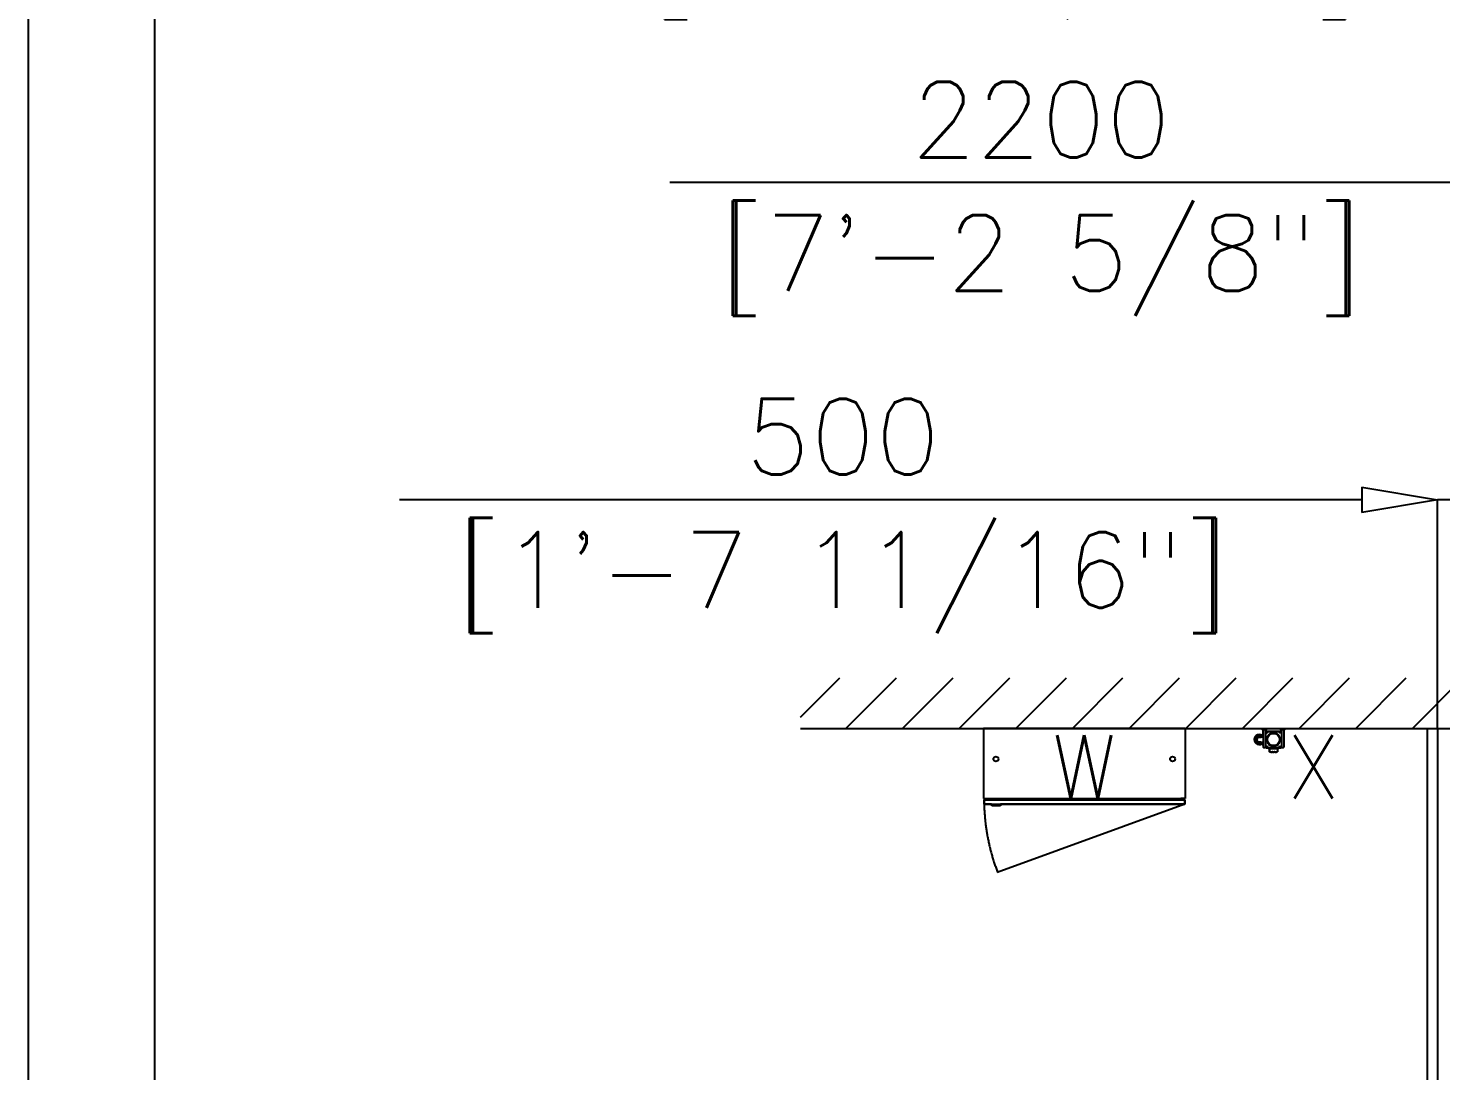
# Model space of a CAD drawing. Header units: inches. Extents: x 16559 to 58559, y 6500 to 36200.
# Drawn here: x 16559 to 22158, y 23827 to 27959 of the extents above; entities that cross this region are included whole.
import ezdxf

# ---------------------------------------------------------------- set-up
doc = ezdxf.new("R2010")
doc.units = ezdxf.units.IN
doc.header["$LTSCALE"] = 300
doc.linetypes.add('CENTRO', pattern=[2, 1.25, -0.25, 0.25, -0.25])
for name, color, linetype in [('ASSI', 254, 'CENTRO'), ('CAPANNONE', 4, 'Continuous'), ('CARTIGLIO', 7, 'Continuous'), ('MACCHINA', 40, 'Continuous'), ('PROTEZIONI', 40, 'Continuous'), ('QUOTE', 7, 'Continuous'), ('TESTI', 3, 'Continuous')]:
    doc.layers.add(name, color=color, linetype=linetype)
doc.styles.get("Standard").update_dxf_attribs({"font": 'romans.shx'})
doc.dimstyles.new('sc1a100_pollici', dxfattribs={"dimscale": 100, "dimtxt": 3, "dimasz": 3, "dimexe": 0, "dimexo": 0, "dimgap": 1, "dimtad": 1, "dimzin": 12, "dimdsep": 46, "dimtxsty": 'Standard', "dimblk": 'CLOSEDBLANK', "dimcen": 1, "dimclrd": 253, "dimclre": 253, "dimclrt": 2, "dimadec": 0, "dimazin": 3, "dimtfac": 1, "dimtmove": 0, "dimatfit": 1, "dimldrblk": 'CLOSEDBLANK', "dimfxl": 1, "dimtolj": 1, "dimtzin": 0, "dimarcsym": 0})

# ---------------------------------------------------------------- blocks, each defined once
blk = doc.blocks.new('_ClosedBlank')
at = {"color": 0, "linetype": 'ByBlock', "lineweight": -2}
for p, q in [((-1, 0.167), (0, 0)), ((-1, 0.167), (-1, -0.167)), ((0, 0), (-1, -0.167))]:
    blk.add_line(p, q, dxfattribs=at)
blk = doc.blocks.new('*D26')
at = {"layer": 'Defpoints', "color": 0, "transparency": 16777216}
for p in [(23744.6, 28524.2), (23744.6, 24746.8), (22644.6, 24007.2)]:
    blk.add_point(p, dxfattribs=at)
at = {"layer": 'QUOTE', "color": 253, "lineweight": -2, "transparency": 16777216}
for p, q in [((22344.6, 28524.2), (18816, 28524.2)), ((22644.6, 24007.2), (22644.6, 28524.2)), ((23744.6, 28524.2), (22644.6, 28524.2)), ((23744.6, 24746.8), (23744.6, 28524.2)), ((24044.6, 28524.2), (24344.6, 28524.2))]:
    blk.add_line(p, q, dxfattribs=at)
at = {"layer": 'QUOTE', "color": 253, "lineweight": -2, "transparency": 16777216, "xscale": 300, "yscale": 300, "zscale": 300}
blk.add_blockref('_ClosedBlank', (22644.6, 28524.2), dxfattribs=at)
at = {"layer": 'QUOTE', "color": 253, "lineweight": -2, "transparency": 16777216, "xscale": 300, "yscale": 300, "zscale": 300, "rotation": 180}
blk.add_blockref('_ClosedBlank', (23744.6, 28524.2), dxfattribs=at)
at = {"layer": 'QUOTE', "color": 2, "transparency": 16777216, "char_height": 300, "attachment_point": 5}
for s, insert in [('\\A1;1100', (20430.3, 28774.2)), ('\\A1;[3\'-7 5/16"]', (20430.3, 28195.6))]:
    blk.add_mtext(s, dxfattribs=dict(at, insert=insert))
blk = doc.blocks.new('*D34')
at = {"layer": 'Defpoints', "color": 0, "transparency": 16777216}
for p in [(22644.6, 27347.5), (22644.6, 24007.2), (24844.6, 24003.2)]:
    blk.add_point(p, dxfattribs=at)
at = {"layer": 'QUOTE', "color": 253, "lineweight": -2, "transparency": 16777216}
for p, q in [((22344.6, 27347.5), (19101.7, 27347.5)), ((22644.6, 24007.2), (22644.6, 27347.5)), ((24844.6, 27347.5), (22644.6, 27347.5)), ((24844.6, 24003.2), (24844.6, 27347.5)), ((25144.6, 27347.5), (25444.6, 27347.5))]:
    blk.add_line(p, q, dxfattribs=at)
at = {"layer": 'QUOTE', "color": 253, "lineweight": -2, "transparency": 16777216, "xscale": 300, "yscale": 300, "zscale": 300}
blk.add_blockref('_ClosedBlank', (22644.6, 27347.5), dxfattribs=at)
at = {"layer": 'QUOTE', "color": 253, "lineweight": -2, "transparency": 16777216, "xscale": 300, "yscale": 300, "zscale": 300, "rotation": 180}
blk.add_blockref('_ClosedBlank', (24844.6, 27347.5), dxfattribs=at)
at = {"layer": 'QUOTE', "color": 2, "transparency": 16777216, "char_height": 300, "attachment_point": 5}
for s, insert in [('\\A1;2200', (20573.1, 27597.5)), ('\\A1;[7\'-2 5/8"]', (20573.1, 27018.9))]:
    blk.add_mtext(s, dxfattribs=dict(at, insert=insert))
blk = doc.blocks.new('*D41')
at = {"layer": 'Defpoints', "color": 0, "transparency": 16777216}
for p in [(22644.6, 26090.5), (22644.6, 25616.1), (22144.6, 25184.2)]:
    blk.add_point(p, dxfattribs=at)
at = {"layer": 'QUOTE', "color": 253, "lineweight": -2, "transparency": 16777216}
for p, q in [((21844.6, 26090.5), (18030.3, 26090.5)), ((22144.6, 25184.2), (22144.6, 26090.5)), ((22644.6, 26090.5), (22144.6, 26090.5)), ((22644.6, 25616.1), (22644.6, 26090.5)), ((22944.6, 26090.5), (23244.6, 26090.5))]:
    blk.add_line(p, q, dxfattribs=at)
at = {"layer": 'QUOTE', "color": 253, "lineweight": -2, "transparency": 16777216, "xscale": 300, "yscale": 300, "zscale": 300}
blk.add_blockref('_ClosedBlank', (22144.6, 26090.5), dxfattribs=at)
at = {"layer": 'QUOTE', "color": 253, "lineweight": -2, "transparency": 16777216, "xscale": 300, "yscale": 300, "zscale": 300, "rotation": 180}
blk.add_blockref('_ClosedBlank', (22644.6, 26090.5), dxfattribs=at)
at = {"layer": 'QUOTE', "color": 2, "transparency": 16777216, "char_height": 300, "attachment_point": 5}
for s, insert in [('\\A1;500', (19787.4, 26340.5)), ('\\A1;[1\'-7 11/16"]', (19787.4, 25762))]:
    blk.add_mtext(s, dxfattribs=dict(at, insert=insert))

msp = doc.modelspace()

# ---------------------------------------------------------------- hatches: boundary and pattern name
at = {"layer": 'CAPANNONE'}
h = msp.add_hatch(dxfattribs=at)
h.set_pattern_fill('ANSI31', color=8, scale=50)
h.set_pattern_definition([(45, (2000, 200), (-112.2532, 112.2532), [])])
h.paths.add_polyline_path([(38376.963, 25384.213), (19620.351, 25384.213), (19620.351, 25184.213), (38376.963, 25184.213)])

# ---------------------------------------------------------------- linework, layer by layer
at = {"layer": 'ASSI'}
msp.add_arc((21142.715, 24900.491), 795.182, 181.225006, 201.151119, dxfattribs=at)
at = {"layer": 'CAPANNONE', "color": 1}
msp.add_line((19620.351, 25184.213), (38376.963, 25184.213), dxfattribs=at)
at = {"layer": 'CARTIGLIO', "color": 3, "linetype": 'Continuous'}
msp.add_line((16559.051, 36199.623), (16559.051, 6499.623), dxfattribs=at)
at = {"layer": 'CARTIGLIO', "color": 2, "linetype": 'Continuous'}
msp.add_line((17059.051, 35699.623), (17059.051, 6999.623), dxfattribs=at)
at = {"layer": 'MACCHINA', "color": 30}
for p, q in [((21144.563, 25184.213), (20344.563, 25184.213)), ((20344.563, 25184.213), (20344.563, 24906.713)), ((21144.563, 25184.213), (21144.563, 24906.713)), ((21433.063, 25147.647), (21433.063, 25148.713)), ((21434.063, 25149.713), (21435.063, 25149.713)), ((21435.063, 25149.713), (21444.063, 25149.713)), ((21445.063, 25148.315), (21445.063, 25148.713)), ((21453.063, 25149.463), (21445.142, 25149.463)), ((21449.213, 25184.213), (21449.213, 25180.213)), ((21449.213, 25184.213), (21449.769, 25184.213)), ((21449.213, 25180.213), (21449.213, 25184.213)), ((21449.213, 25184.213), (21449.769, 25184.213)), ((21449.769, 25184.213), (21466.658, 25184.213)), ((21449.769, 25184.213), (21466.658, 25184.213)), ((21450.213, 25179.213), (21453.363, 25179.213)), ((21453.363, 25150.342), (21453.063, 25150.363)), ((21453.063, 25150.363), (21453.063, 25129.063)), ((21453.363, 25152.593), (21453.363, 25179.213)), ((21453.363, 25171.213), (21453.363, 25115.775)), ((21463.063, 25179.213), (21466.213, 25179.213)), ((21463.063, 25179.213), (21463.063, 25167.213)), ((21463.063, 25171.213), (21463.063, 25115.775)), ((21466.658, 25184.213), (21467.213, 25184.213)), ((21466.658, 25184.213), (21467.213, 25184.213)), ((21467.213, 25184.213), (21467.213, 25180.213)), ((21467.213, 25184.213), (21467.213, 25180.213)), ((21481.063, 25172.213), (21468.063, 25172.213)), ((21468.063, 25172.213), (21481.063, 25172.213)), ((21468.703, 25166.999), (21468.747, 25167.145)), ((21469.563, 25148.502), (21469.563, 25139.713)), ((21469.563, 25139.713), (21469.563, 25130.923)), ((21476.886, 25157.39), (21470.671, 25151.175)), ((21483.101, 25163.605), (21476.886, 25157.39)), ((21508.063, 25172.213), (21481.063, 25172.213)), ((21481.063, 25172.213), (21508.063, 25172.213)), ((21494.563, 25164.713), (21485.774, 25164.713)), ((21503.353, 25164.713), (21494.563, 25164.713)), ((21512.241, 25157.39), (21506.026, 25163.605)), ((21521.063, 25172.213), (21508.063, 25172.213)), ((21508.063, 25172.213), (21521.063, 25172.213)), ((21518.456, 25151.175), (21512.241, 25157.39)), ((21519.563, 25139.713), (21519.563, 25148.502)), ((21519.563, 25130.923), (21519.563, 25139.713)), ((21520.38, 25167.145), (21520.424, 25166.999)), ((21521.913, 25184.213), (21521.913, 25180.213)), ((21521.913, 25184.213), (21522.469, 25184.213)), ((21521.913, 25180.213), (21521.913, 25184.213)), ((21521.913, 25184.213), (21522.469, 25184.213)), ((21522.469, 25184.213), (21539.358, 25184.213)), ((21522.469, 25184.213), (21539.358, 25184.213)), ((21522.913, 25179.213), (21526.063, 25179.213)), ((21526.063, 25167.213), (21526.063, 25179.213)), ((21526.063, 25171.213), (21526.063, 25115.775)), ((21535.763, 25179.213), (21538.913, 25179.213)), ((21535.763, 25179.213), (21535.763, 25115.775)), ((21535.763, 25171.213), (21535.763, 25115.775)), ((21539.358, 25184.213), (21539.913, 25184.213)), ((21539.358, 25184.213), (21539.913, 25184.213)), ((21539.913, 25184.213), (21539.913, 25180.213)), ((21539.913, 25184.213), (21539.913, 25180.213)), ((21433.063, 25130.713), (21433.063, 25131.778)), ((21435.063, 25129.713), (21434.063, 25129.713)), ((21444.063, 25129.713), (21435.063, 25129.713)), ((21445.063, 25130.713), (21445.063, 25131.11)), ((21445.142, 25129.963), (21453.063, 25129.963)), ((21447.258, 25127.847), (21448.122, 25129.963)), ((21453.063, 25129.063), (21453.363, 25129.084)), ((21453.363, 25115.775), (21453.363, 25126.832)), ((21454.423, 25109.437), (21454.726, 25108.513)), ((21454.516, 25109.453), (21454.516, 25109.446)), ((21454.992, 25108.213), (21461.434, 25108.213)), ((21461.701, 25108.513), (21462.003, 25109.437)), ((21461.91, 25109.446), (21461.91, 25109.453)), ((21463.063, 25116.1), (21463.063, 25116.157)), ((21468.063, 25111.018), (21470.168, 25111.018)), ((21468.063, 25111.018), (21480.634, 25105.239)), ((21468.063, 25107.213), (21479.272, 25103.821)), ((21479.313, 25103.809), (21468.064, 25107.213)), ((21468.747, 25112.28), (21468.703, 25112.426)), ((21470.671, 25128.25), (21476.886, 25122.035)), ((21476.471, 25107.786), (21481.957, 25104.972)), ((21476.886, 25122.035), (21483.101, 25115.82)), ((21479.313, 25105.16), (21479.313, 25091.713)), ((21479.313, 25091.713), (21479.313, 25103.809)), ((21480.913, 25105.111), (21480.313, 25105.195)), ((21480.313, 25090.713), (21508.813, 25090.713)), ((21483.063, 25090.713), (21480.313, 25090.713)), ((21481.413, 25105.043), (21480.913, 25105.111)), ((21481.063, 25107.213), (21508.063, 25107.213)), ((21481.957, 25104.972), (21481.413, 25105.043)), ((21483.063, 25090.713), (21483.063, 25089.913)), ((21483.063, 25089.913), (21483.063, 25090.713)), ((21483.563, 25089.913), (21488.563, 25089.913)), ((21488.563, 25089.913), (21483.563, 25089.913)), ((21485.774, 25114.713), (21494.563, 25114.713)), ((21489.063, 25089.913), (21489.063, 25090.713)), ((21491.563, 25090.713), (21489.063, 25090.713)), ((21489.063, 25090.713), (21489.063, 25089.913)), ((21491.563, 25090.713), (21491.563, 25089.913)), ((21491.563, 25089.913), (21491.563, 25090.713)), ((21492.063, 25089.913), (21497.063, 25089.913)), ((21497.063, 25089.913), (21492.063, 25089.913)), ((21494.563, 25114.713), (21503.353, 25114.713)), ((21497.563, 25089.913), (21497.563, 25090.713)), ((21500.063, 25090.713), (21497.563, 25090.713)), ((21497.563, 25090.713), (21497.563, 25089.913)), ((21500.063, 25090.713), (21500.063, 25089.913)), ((21500.063, 25089.913), (21500.063, 25090.713)), ((21500.563, 25089.913), (21505.563, 25089.913)), ((21505.563, 25089.913), (21500.563, 25089.913)), ((21506.026, 25115.82), (21512.241, 25122.035)), ((21506.063, 25089.913), (21506.063, 25090.713)), ((21508.813, 25090.713), (21506.063, 25090.713)), ((21506.063, 25090.713), (21506.063, 25089.913)), ((21507.169, 25104.972), (21512.656, 25107.786)), ((21507.169, 25104.972), (21507.713, 25105.043)), ((21507.713, 25105.043), (21508.213, 25105.111)), ((21521.063, 25111.018), (21508.213, 25105.111)), ((21508.213, 25105.111), (21508.813, 25105.195)), ((21521.062, 25107.213), (21509.813, 25103.809)), ((21509.813, 25105.16), (21509.813, 25091.713)), ((21509.813, 25103.809), (21509.813, 25091.713)), ((21509.855, 25103.821), (21521.142, 25107.237)), ((21512.241, 25122.035), (21518.456, 25128.25)), ((21518.958, 25111.018), (21521.063, 25111.018)), ((21520.424, 25112.426), (21520.38, 25112.28)), ((21526.063, 25116.157), (21526.063, 25116.1)), ((21527.124, 25109.435), (21527.426, 25108.513)), ((21527.216, 25109.453), (21527.216, 25109.446)), ((21527.692, 25108.213), (21534.134, 25108.213)), ((21534.401, 25108.513), (21534.703, 25109.437)), ((21534.61, 25109.446), (21534.61, 25109.453)), ((20344.563, 24906.713), (21144.563, 24906.713)), ((20347.715, 24900.491), (20347.715, 24883.491)), ((21142.715, 24900.491), (20347.715, 24900.491)), ((20347.715, 24900.491), (21124.063, 24900.491)), ((20347.715, 24883.491), (20347.715, 24900.491)), ((20347.715, 24883.491), (21142.715, 24883.491)), ((20377.336, 24883.491), (20347.715, 24883.491)), ((20365.063, 24906.713), (20365.063, 24900.491)), ((20378.553, 24876.591), (20377.336, 24883.491)), ((20377.565, 24882.191), (20377.565, 24883.491)), ((20378.346, 24877.76), (20377.565, 24882.191)), ((20377.753, 24881.125), (20378.372, 24881.866)), ((20378.372, 24881.866), (20378.372, 24883.491)), ((20378.372, 24881.866), (20378.872, 24881.935)), ((20411.878, 24876.591), (20378.553, 24876.591)), ((20411.878, 24876.591), (20378.553, 24876.591)), ((20378.872, 24881.935), (20378.872, 24883.491)), ((20379.622, 24883.364), (20378.872, 24882.465)), ((20378.872, 24882.465), (20378.872, 24881.935)), ((20378.872, 24881.935), (20379.622, 24881.185)), ((20378.872, 24881.935), (20379.622, 24881.185)), ((20379.622, 24881.185), (20379.622, 24883.491)), ((20379.622, 24881.185), (20379.622, 24883.364)), ((21142.715, 24883.491), (20399.783, 24613.085)), ((20410.808, 24881.185), (20410.808, 24883.491)), ((20410.808, 24881.185), (20411.559, 24881.935)), ((20411.559, 24881.935), (20411.559, 24883.491)), ((20411.559, 24881.935), (20412.059, 24881.866)), ((20413.095, 24883.491), (20411.878, 24876.591)), ((20412.059, 24881.866), (20412.059, 24883.491)), ((20412.865, 24883.241), (20412.059, 24882.435)), ((20412.059, 24882.435), (20412.059, 24881.866)), ((20412.059, 24881.866), (20412.677, 24881.125)), ((20412.059, 24881.866), (20412.865, 24880.899)), ((20412.677, 24881.125), (20412.084, 24877.76)), ((20412.865, 24882.191), (20412.677, 24881.125)), ((20412.865, 24882.191), (20412.865, 24883.491)), ((20412.865, 24880.899), (20412.865, 24883.241)), ((21142.715, 24883.491), (20413.095, 24883.491)), ((21124.063, 24906.713), (21124.063, 24900.491)), ((21124.063, 24906.463), (21128.063, 24906.463)), ((21124.063, 24904.963), (21125.563, 24904.963)), ((21124.063, 24900.491), (21124.063, 24904.963)), ((21128.063, 24904.963), (21125.563, 24904.963)), ((21125.563, 24904.963), (21125.563, 24900.491)), ((21125.563, 24904.963), (21125.563, 24900.491)), ((21125.563, 24900.491), (21142.715, 24900.491)), ((21144.563, 24906.713), (21127.463, 24906.713)), ((21127.463, 24906.713), (21127.463, 24906.463)), ((21127.463, 24906.463), (21128.063, 24906.463)), ((21127.463, 24904.963), (21127.463, 24900.491)), ((21128.063, 24906.463), (21144.563, 24906.713)), ((21128.063, 24906.463), (21128.063, 24904.963)), ((21142.715, 24883.491), (21142.715, 24900.491)), ((21142.715, 24900.491), (21142.715, 24883.491))]:
    msp.add_line(p, q, dxfattribs=at)
for centre, radius in [((21494.563, 25139.713), 24), ((20394.563, 25062.713), 10), ((21094.563, 25062.713), 10)]:
    msp.add_circle(centre, radius, dxfattribs=at)
for centre, radius, start, end in [((21438.063, 25139.713), 20, 40.093008, 247.770309), ((21438.063, 25139.713), 20, 40.093008, 247.770309), ((21438.063, 25139.713), 19.272, 37.44895, 247.770309), ((21438.063, 25139.713), 13, 157.770309, 217.770309), ((21438.063, 25139.713), 12.75, 90, 310.119167), ((21438.063, 25139.713), 13, 97.770309, 157.770309), ((21438.063, 25139.713), 9.75, 121.507695, 238.492305), ((21432.863, 25148.196), 0.2, 301.507695, 0), ((21434.063, 25148.713), 1, 90, 180), ((21438.063, 25139.713), 13, 48.590378, 97.770309), ((21438.063, 25139.713), 12.75, 49.880833, 90), ((21444.063, 25148.713), 1, 0, 90), ((21444.402, 25148.713), 1, 51.214763, 90.026622), ((21445.232, 25148.933), 0.19, 192.244011, 273.399709), ((21450.213, 25180.213), 1, 180, 270), ((21450.213, 25180.213), 1, 180, 270), ((21468.063, 25167.213), 5, 90, 180), ((21468.063, 25167.213), 5, 90, 180), ((21466.213, 25180.213), 1, 270, 0), ((21466.213, 25180.213), 1, 270, 0), ((21494.563, 25139.713), 26.5, 160.629962, 199.370038), ((21481.063, 25154.713), 17.5, 90, 134.731942), ((21494.563, 25139.713), 25, 135, 180), ((21494.563, 25139.713), 26.5, 154.370038, 160.629962), ((21494.563, 25139.713), 25, 180, 225), ((21494.563, 25139.713), 26.5, 115.629962, 154.370038), ((21494.563, 25139.713), 25, 90, 135), ((21494.563, 25139.713), 26.5, 109.370038, 115.629962), ((21494.563, 25139.713), 26.5, 70.629962, 109.370038), ((21494.563, 25139.713), 25, 45, 90), ((21494.563, 25139.713), 26.5, 64.370038, 70.629962), ((21494.563, 25139.713), 26.5, 25.629962, 64.370038), ((21508.063, 25154.713), 17.5, 45.268058, 90), ((21494.563, 25139.713), 25, 0, 45), ((21494.563, 25139.713), 25, 315, 0), ((21494.563, 25139.713), 26.5, 19.370038, 25.629962), ((21494.563, 25139.713), 26.5, 340.629962, 19.370038), ((21521.063, 25167.213), 5, 0, 90), ((21521.063, 25167.213), 5, 0, 90), ((21522.913, 25180.213), 1, 180, 270), ((21522.913, 25180.213), 1, 180, 270), ((21538.913, 25180.213), 1, 270, 0), ((21538.913, 25180.213), 1, 270, 0), ((21438.063, 25139.713), 13, 217.770309, 277.770309), ((21438.063, 25139.713), 20, 247.770309, 319.906992), ((21438.063, 25139.713), 20, 247.770309, 319.906992), ((21438.063, 25139.713), 19.272, 247.770309, 322.55105), ((21432.863, 25131.229), 0.2, 0, 58.492305), ((21434.063, 25130.713), 1, 180, 270), ((21438.063, 25139.713), 13, 277.770309, 311.409622), ((21444.063, 25130.713), 1, 270, 0), ((21444.402, 25130.712), 1, 269.973378, 308.808064), ((21468.063, 25112.213), 5, 180, 270.018894), ((21468.063, 25112.213), 5, 180, 270.010002), ((21481.063, 25124.713), 17.5, 225.268058, 270), ((21494.563, 25139.713), 26.5, 199.370038, 205.629962), ((21494.563, 25139.713), 26.5, 205.629962, 244.370038), ((21494.563, 25139.713), 25, 225, 270), ((21494.563, 25139.713), 26.5, 244.370038, 250.629962), ((21494.563, 25139.713), 26.5, 250.629962, 289.370038), ((21494.563, 25139.713), 25, 270, 315), ((21494.563, 25139.713), 26.5, 289.370038, 295.629962), ((21494.563, 25139.713), 26.5, 295.629962, 334.370038), ((21508.063, 25124.713), 17.5, 270, 314.731942), ((21494.563, 25139.713), 26.5, 334.370038, 340.629962), ((21521.063, 25112.213), 5, 269.879247, 0), ((21521.063, 25112.213), 5, 269.990033, 0)]:
    msp.add_arc(centre, radius, start, end, dxfattribs=at)
for points, knots in [([(21426.03, 25144.631), (21425.803, 25144.077), (21425.212, 25142.63), (21424.257, 25140.295), (21423.547, 25138.557), (21423.19, 25137.683)], [0, 0, 0, 0, 0.23546319, 0.61559354, 1, 1, 1, 1]), ([(21423.19, 25137.683), (21423.937, 25136.719), (21425.444, 25134.775), (21427.001, 25132.764), (21427.787, 25131.75)], [0, 0, 0, 0, 0.49545796, 1, 1, 1, 1]), ([(21428.869, 25151.578), (21428.669, 25151.09), (21428.109, 25149.718), (21427.163, 25147.403), (21426.409, 25145.559), (21426.03, 25144.631)], [0, 0, 0, 0, 0.21559658, 0.60523058, 1, 1, 1, 1]), ([(21436.306, 25152.593), (21436.129, 25152.569), (21434.794, 25152.387), (21432.278, 25152.044), (21430.012, 25151.734), (21428.869, 25151.578)], [0, 0, 0, 0, 0.07010053, 0.53078985, 1, 1, 1, 1]), ([(21443.742, 25153.608), (21442.535, 25153.443), (21440.097, 25153.111), (21437.577, 25152.767), (21436.306, 25152.593)], [0, 0, 0, 0, 0.49545796, 1, 1, 1, 1]), ([(21446.954, 25149.463), (21446.593, 25149.929), (21445.503, 25151.336), (21444.448, 25152.698), (21443.742, 25153.608)], [0, 0, 0, 0, 0.33156199, 1, 1, 1, 1]), ([(21444.063, 25149.713), (21444.067, 25149.713), (21444.08, 25149.713), (21444.293, 25149.713), (21444.28, 25149.713), (21444.273, 25149.713)], [0, 0, 0, 0, 0.14193298, 0.47186766, 1, 1, 1, 1]), ([(21445.047, 25148.893), (21445.03, 25149.081), (21444.999, 25149.445), (21445.007, 25149.46), (21445.011, 25149.467)], [0, 0, 0, 0, 0.51803026, 1, 1, 1, 1]), ([(21445.092, 25148.196), (21445.079, 25148.228), (21445.064, 25148.267), (21445.063, 25148.308), (21445.063, 25148.315)], [0, 0, 0, 0, 0.82822327, 1, 1, 1, 1]), ([(21445.092, 25148.196), (21445.107, 25148.172), (21445.141, 25148.116), (21445.202, 25148.062), (21445.246, 25148.034), (21445.263, 25148.025), (21445.263, 25148.025)], [0, 0, 0, 0, 0.31497946, 0.72873402, 0.98939272, 1, 1, 1, 1]), ([(21445.142, 25149.415), (21445.141, 25149.425), (21445.139, 25149.437), (21445.163, 25149.268), (21445.205, 25148.994), (21445.244, 25148.744)], [0, 0, 0, 0, 0.31148348, 0.3699207, 1, 1, 1, 1]), ([(21450.658, 25179.213), (21451.059, 25179.213), (21451.877, 25179.213), (21453.738, 25179.213), (21455.9, 25179.213), (21458.213, 25179.213), (21460.526, 25179.213), (21462.689, 25179.213), (21464.549, 25179.213), (21465.368, 25179.213), (21465.769, 25179.213)], [0, 0, 0, 0, 0.12262897, 0.25, 0.37737103, 0.5, 0.62262897, 0.75, 0.87737103, 1, 1, 1, 1]), ([(21453.363, 25179.213), (21453.363, 25178.745), (21453.363, 25177.794), (21453.363, 25175.815), (21453.363, 25173.579), (21453.363, 25171.993), (21453.363, 25171.213)], [0, 0, 0, 0, 0.24604332, 0.5, 0.75395668, 1, 1, 1, 1]), ([(21463.063, 25179.213), (21463.063, 25178.745), (21463.063, 25177.794), (21463.063, 25175.815), (21463.063, 25173.579), (21463.063, 25171.993), (21463.063, 25171.213)], [0, 0, 0, 0, 0.24604332, 0.5, 0.75395668, 1, 1, 1, 1]), ([(21468.703, 25166.999), (21468.736, 25166.922), (21468.803, 25166.76), (21469.004, 25166.283), (21469.254, 25165.701), (21469.44, 25165.281), (21469.533, 25165.071)], [0, 0, 0, 0, 0.23846392, 0.49862824, 0.74915416, 1, 1, 1, 1]), ([(21519.594, 25165.071), (21519.687, 25165.281), (21519.872, 25165.701), (21520.123, 25166.283), (21520.323, 25166.76), (21520.391, 25166.922), (21520.424, 25166.999)], [0, 0, 0, 0, 0.25084587, 0.50137181, 0.76154309, 1, 1, 1, 1]), ([(21523.358, 25179.213), (21523.759, 25179.213), (21524.577, 25179.213), (21526.438, 25179.213), (21528.6, 25179.213), (21530.913, 25179.213), (21533.226, 25179.213), (21535.389, 25179.213), (21537.249, 25179.213), (21538.068, 25179.213), (21538.469, 25179.213)], [0, 0, 0, 0, 0.12262897, 0.25, 0.37737103, 0.5, 0.62262897, 0.75, 0.87737103, 1, 1, 1, 1]), ([(21526.063, 25179.213), (21526.063, 25178.745), (21526.063, 25177.794), (21526.063, 25175.815), (21526.063, 25173.579), (21526.063, 25171.993), (21526.063, 25171.213)], [0, 0, 0, 0, 0.24604332, 0.5, 0.75395668, 1, 1, 1, 1]), ([(21535.763, 25179.213), (21535.763, 25178.745), (21535.763, 25177.794), (21535.763, 25175.815), (21535.763, 25173.579), (21535.763, 25171.993), (21535.763, 25171.213)], [0, 0, 0, 0, 0.24604332, 0.5, 0.75395668, 1, 1, 1, 1]), ([(21427.787, 25131.75), (21427.896, 25131.609), (21428.721, 25130.544), (21430.277, 25128.536), (21431.678, 25126.729), (21432.384, 25125.817)], [0, 0, 0, 0, 0.070100527, 0.530789851, 1, 1, 1, 1]), ([(21432.384, 25125.817), (21433.592, 25125.982), (21436.03, 25126.315), (21438.55, 25126.658), (21439.821, 25126.832)], [0, 0, 0, 0, 0.49545796, 1, 1, 1, 1]), ([(21439.821, 25126.832), (21439.997, 25126.856), (21441.332, 25127.038), (21443.849, 25127.382), (21446.114, 25127.691), (21447.258, 25127.847)], [0, 0, 0, 0, 0.07010053, 0.53078985, 1, 1, 1, 1]), ([(21444.273, 25129.713), (21444.31, 25129.713), (21444.358, 25129.713), (21444.168, 25129.713), (21444.111, 25129.713), (21444.063, 25129.713)], [0, 0, 0, 0, 0.343265591, 0.447846038, 1, 1, 1, 1]), ([(21445.063, 25131.11), (21445.067, 25131.144), (21445.071, 25131.186), (21445.089, 25131.223), (21445.092, 25131.229)], [0, 0, 0, 0, 0.82654435, 1, 1, 1, 1]), ([(21445.092, 25131.229), (21445.107, 25131.253), (21445.141, 25131.309), (21445.202, 25131.363), (21445.246, 25131.391), (21445.263, 25131.4), (21445.263, 25131.4)], [0, 0, 0, 0, 0.31497946, 0.72873402, 0.98939272, 1, 1, 1, 1]), ([(21445.244, 25130.681), (21445.194, 25130.355), (21445.132, 25129.941), (21445.14, 25129.998), (21445.142, 25130.01)], [0, 0, 0, 0, 0.78896448, 1, 1, 1, 1]), ([(21453.363, 25115.775), (21453.363, 25114.837), (21453.363, 25112.958), (21453.363, 25111.379), (21453.363, 25111.167), (21453.363, 25111.062)], [0, 0, 0, 0, 0.333120856, 0.667060613, 1, 1, 1, 1]), ([(21453.363, 25111.062), (21453.379, 25110.88), (21453.411, 25110.517), (21453.663, 25110.023), (21454.037, 25109.615), (21454.365, 25109.457), (21454.529, 25109.377)], [0, 0, 0, 0, 0.25016183, 0.50004432, 0.75002431, 1, 1, 1, 1]), ([(21454.516, 25109.384), (21455.11, 25109.19), (21456.308, 25108.799), (21458.213, 25108.646), (21460.118, 25108.799), (21461.317, 25109.19), (21461.911, 25109.384)], [0, 0, 0, 0, 0.247745232, 0.5, 0.752254768, 1, 1, 1, 1]), ([(21454.728, 25108.505), (21454.733, 25108.49), (21454.743, 25108.461), (21454.767, 25108.405), (21454.806, 25108.33), (21454.842, 25108.287), (21454.891, 25108.257), (21454.912, 25108.247), (21454.933, 25108.237), (21454.964, 25108.226), (21455.002, 25108.215), (21455.031, 25108.213), (21455.046, 25108.212)], [0, 0, 0, 0, 0.08327833, 0.17004793, 0.34545977, 0.6301837, 0.68104562, 0.72652723, 0.76924887, 0.81172605, 0.90171644, 1, 1, 1, 1]), ([(21461.381, 25108.213), (21461.396, 25108.214), (21461.428, 25108.215), (21461.475, 25108.227), (21461.521, 25108.246), (21461.561, 25108.275), (21461.601, 25108.316), (21461.638, 25108.371), (21461.673, 25108.436), (21461.69, 25108.482), (21461.699, 25108.505)], [0, 0, 0, 0, 0.09147038, 0.18500009, 0.28885724, 0.41384164, 0.5568532, 0.70783597, 0.85756428, 1, 1, 1, 1]), ([(21461.898, 25109.377), (21462.062, 25109.457), (21462.39, 25109.615), (21462.764, 25110.024), (21463.015, 25110.517), (21463.047, 25110.88), (21463.063, 25111.062)], [0, 0, 0, 0, 0.24997563, 0.49995558, 0.74983815, 1, 1, 1, 1]), ([(21463.063, 25115.775), (21463.063, 25114.837), (21463.063, 25112.958), (21463.063, 25111.379), (21463.063, 25111.167), (21463.063, 25111.062)], [0, 0, 0, 0, 0.33312086, 0.66706061, 1, 1, 1, 1]), ([(21468.063, 25107.213), (21468.063, 25107.213), (21468.063, 25107.071), (21468.063, 25107.572), (21468.063, 25108.714), (21468.063, 25110.25), (21468.063, 25111.018)], [0, 0, 0, 0, 0.00003312, 0.33335541, 0.66667771, 1, 1, 1, 1]), ([(21469.533, 25114.354), (21469.44, 25114.144), (21469.254, 25113.724), (21469.004, 25113.142), (21468.803, 25112.665), (21468.736, 25112.503), (21468.703, 25112.426)], [0, 0, 0, 0, 0.25084587, 0.501371811, 0.761543094, 1, 1, 1, 1]), ([(21480.313, 25105.195), (21480.247, 25105.204), (21480.114, 25105.223), (21479.863, 25105.245), (21479.588, 25105.252), (21479.358, 25105.227), (21479.328, 25105.182), (21479.313, 25105.16)], [0, 0, 0, 0, 0.12844402, 0.25471269, 0.50042813, 0.74682956, 1, 1, 1, 1]), ([(21481.957, 25104.972), (21482.931, 25104.857), (21484.392, 25104.683), (21486.345, 25104.509), (21487.324, 25104.438), (21487.813, 25104.403)], [0, 0, 0, 0, 0.49977678, 0.7498613, 1, 1, 1, 1]), ([(21487.813, 25104.403), (21489.584, 25104.309), (21492.308, 25104.166), (21496.813, 25104.169), (21499.54, 25104.311), (21501.313, 25104.403)], [0, 0, 0, 0, 0.393672212, 0.605747961, 1, 1, 1, 1]), ([(21501.313, 25104.403), (21502.291, 25104.477), (21503.757, 25104.588), (21505.708, 25104.793), (21506.682, 25104.913), (21507.169, 25104.972)], [0, 0, 0, 0, 0.49977678, 0.7498613, 1, 1, 1, 1]), ([(21509.813, 25105.16), (21509.809, 25105.172), (21509.802, 25105.196), (21509.722, 25105.23), (21509.539, 25105.253), (21509.264, 25105.245), (21509.013, 25105.223), (21508.88, 25105.204), (21508.813, 25105.195)], [0, 0, 0, 0, 0.13027295, 0.2571126, 0.50015647, 0.74538815, 0.87155845, 1, 1, 1, 1]), ([(21520.424, 25112.426), (21520.391, 25112.503), (21520.323, 25112.665), (21520.123, 25113.142), (21519.872, 25113.724), (21519.687, 25114.144), (21519.594, 25114.354)], [0, 0, 0, 0, 0.23846392, 0.49862824, 0.74915416, 1, 1, 1, 1]), ([(21521.063, 25111.018), (21521.061, 25110.321), (21521.058, 25108.927), (21521.055, 25107.738), (21521.06, 25107.189), (21521.062, 25107.26), (21521.062, 25107.277)], [0, 0, 0, 0, 0.30061195, 0.60122386, 0.90327941, 1, 1, 1, 1]), ([(21526.063, 25115.775), (21526.063, 25114.837), (21526.063, 25112.958), (21526.063, 25111.379), (21526.063, 25111.167), (21526.063, 25111.062)], [0, 0, 0, 0, 0.33312086, 0.66706061, 1, 1, 1, 1]), ([(21526.063, 25111.062), (21526.079, 25110.88), (21526.111, 25110.517), (21526.363, 25110.023), (21526.737, 25109.615), (21527.065, 25109.457), (21527.229, 25109.377)], [0, 0, 0, 0, 0.25016183, 0.50004432, 0.75002431, 1, 1, 1, 1]), ([(21527.216, 25109.384), (21527.81, 25109.19), (21529.008, 25108.799), (21530.913, 25108.646), (21532.818, 25108.799), (21534.017, 25109.19), (21534.611, 25109.384)], [0, 0, 0, 0, 0.247745232, 0.5, 0.752254768, 1, 1, 1, 1]), ([(21527.428, 25108.505), (21527.433, 25108.49), (21527.443, 25108.461), (21527.467, 25108.405), (21527.506, 25108.33), (21527.542, 25108.287), (21527.591, 25108.257), (21527.612, 25108.247), (21527.633, 25108.237), (21527.664, 25108.226), (21527.702, 25108.215), (21527.731, 25108.213), (21527.746, 25108.212)], [0, 0, 0, 0, 0.08327833, 0.17004793, 0.34545977, 0.6301837, 0.68104562, 0.72652723, 0.76924887, 0.81172605, 0.90171644, 1, 1, 1, 1]), ([(21534.081, 25108.213), (21534.096, 25108.214), (21534.128, 25108.215), (21534.175, 25108.227), (21534.221, 25108.246), (21534.261, 25108.275), (21534.301, 25108.316), (21534.338, 25108.371), (21534.373, 25108.436), (21534.39, 25108.482), (21534.399, 25108.505)], [0, 0, 0, 0, 0.09147038, 0.18500009, 0.28885724, 0.41384164, 0.5568532, 0.70783597, 0.85756428, 1, 1, 1, 1]), ([(21534.598, 25109.377), (21534.762, 25109.457), (21535.09, 25109.615), (21535.464, 25110.024), (21535.715, 25110.517), (21535.747, 25110.88), (21535.763, 25111.062)], [0, 0, 0, 0, 0.24997563, 0.49995558, 0.74983815, 1, 1, 1, 1]), ([(21535.763, 25115.775), (21535.763, 25114.837), (21535.763, 25112.958), (21535.763, 25111.379), (21535.763, 25111.167), (21535.763, 25111.062)], [0, 0, 0, 0, 0.33312086, 0.66706061, 1, 1, 1, 1]), ([(20378.553, 24876.591), (20378.541, 24876.66), (20378.519, 24876.782), (20378.399, 24877.464), (20378.346, 24877.76)], [0, 0, 0, 0, 0.566015139, 1, 1, 1, 1]), ([(20379.622, 24881.185), (20380.704, 24881.316), (20382.905, 24881.584), (20386.289, 24881.877), (20389.804, 24882.088), (20393.619, 24882.202), (20397.476, 24882.191), (20401.204, 24882.059), (20404.558, 24881.844), (20407.724, 24881.562), (20409.79, 24881.309), (20410.808, 24881.185)], [0, 0, 0, 0, 0.10519474, 0.21402765, 0.32623416, 0.44239466, 0.57885757, 0.69471677, 0.79902112, 0.90093127, 1, 1, 1, 1]), ([(20412.084, 24877.76), (20412.03, 24877.454), (20411.91, 24876.774), (20411.889, 24876.656), (20411.878, 24876.591)], [0, 0, 0, 0, 0.451155095, 1, 1, 1, 1])]:
    msp.add_open_spline(points, degree=3, knots=knots, dxfattribs=at)
for points in [[(21450.213, 25179.213), (21450.233, 25179.213), (21450.271, 25179.213), (21450.529, 25179.213), (21450.658, 25179.213)], [(21465.769, 25179.213), (21465.898, 25179.213), (21466.155, 25179.213), (21466.194, 25179.213), (21466.213, 25179.213)], [(21522.913, 25179.213), (21522.933, 25179.213), (21522.971, 25179.213), (21523.229, 25179.213), (21523.358, 25179.213)], [(21538.469, 25179.213), (21538.598, 25179.213), (21538.855, 25179.213), (21538.894, 25179.213), (21538.913, 25179.213)], [(21479.313, 25091.713), (21479.328, 25091.581), (21479.358, 25091.319), (21479.59, 25090.989), (21479.92, 25090.758), (21480.182, 25090.728), (21480.313, 25090.713)], [(21483.563, 25089.913), (21483.498, 25089.913), (21483.367, 25089.913), (21483.201, 25089.913), (21483.086, 25089.913), (21483.071, 25089.913), (21483.063, 25089.913)], [(21488.563, 25089.913), (21488.629, 25089.913), (21488.76, 25089.913), (21488.925, 25089.913), (21489.041, 25089.913), (21489.056, 25089.913), (21489.063, 25089.913)], [(21492.063, 25089.913), (21491.998, 25089.913), (21491.867, 25089.913), (21491.701, 25089.913), (21491.586, 25089.913), (21491.571, 25089.913), (21491.563, 25089.913)], [(21497.063, 25089.913), (21497.129, 25089.913), (21497.26, 25089.913), (21497.425, 25089.913), (21497.541, 25089.913), (21497.556, 25089.913), (21497.563, 25089.913)], [(21500.563, 25089.913), (21500.498, 25089.913), (21500.367, 25089.913), (21500.201, 25089.913), (21500.086, 25089.913), (21500.071, 25089.913), (21500.063, 25089.913)], [(21505.563, 25089.913), (21505.629, 25089.913), (21505.76, 25089.913), (21505.925, 25089.913), (21506.041, 25089.913), (21506.056, 25089.913), (21506.063, 25089.913)], [(21509.813, 25091.713), (21509.798, 25091.581), (21509.768, 25091.319), (21509.537, 25090.989), (21509.206, 25090.758), (21508.944, 25090.728), (21508.813, 25090.713)]]:
    msp.add_open_spline(points, degree=3, dxfattribs=at)
at = {"layer": 'PROTEZIONI'}
msp.add_lwpolyline([(22104.563, 25184.213), (22144.563, 25184.213), (22144.563, 20109.213), (22104.563, 20109.213)], close=True, dxfattribs=at)

# ---------------------------------------------------------------- texts
at = {"layer": 'TESTI', "linetype": 'Continuous', "char_height": 250, "width": 4.547473508864641e-12, "attachment_point": 8}
for s, insert in [('\\pxqc;W', (20744.563, 24906.713)), ('\\pxqc;X', (21653.237, 24906.713))]:
    msp.add_mtext(s, dxfattribs=dict(at, insert=insert))

# ---------------------------------------------------------------- dimensions: what is measured, and where the dimension line sits
at = {"layer": 'QUOTE'}
for base, p1, p2, picture, middle in [((23744.563, 28524.18), (22644.563, 24007.213), (23744.563, 24746.836), '*D26', (20430.278, 28524.18)), ((22644.563, 26090.526), (22144.563, 25184.213), (22644.563, 25616.106), '*D41', (19787.42, 26090.526))]:
    dim = msp.add_linear_dim(base=base, p1=p1, p2=p2, dimstyle='sc1a100_pollici', override={"dimpost": '\\X'}, dxfattribs=at)
    dim.commit()
    dim.dimension.update_dxf_attribs({"geometry": picture, "text_midpoint": middle, "dimtype": 160})
dim = msp.add_linear_dim(base=(22644.563, 27347.482), p1=(24844.563, 24003.213), p2=(22644.563, 24007.213), dimstyle='sc1a100_pollici', override={"dimpost": '\\X'}, dxfattribs=at)
dim.commit()
dim.dimension.update_dxf_attribs({"geometry": '*D34', "text_midpoint": (20573.135, 27347.482)})

doc.saveas('drawing.dxf')
